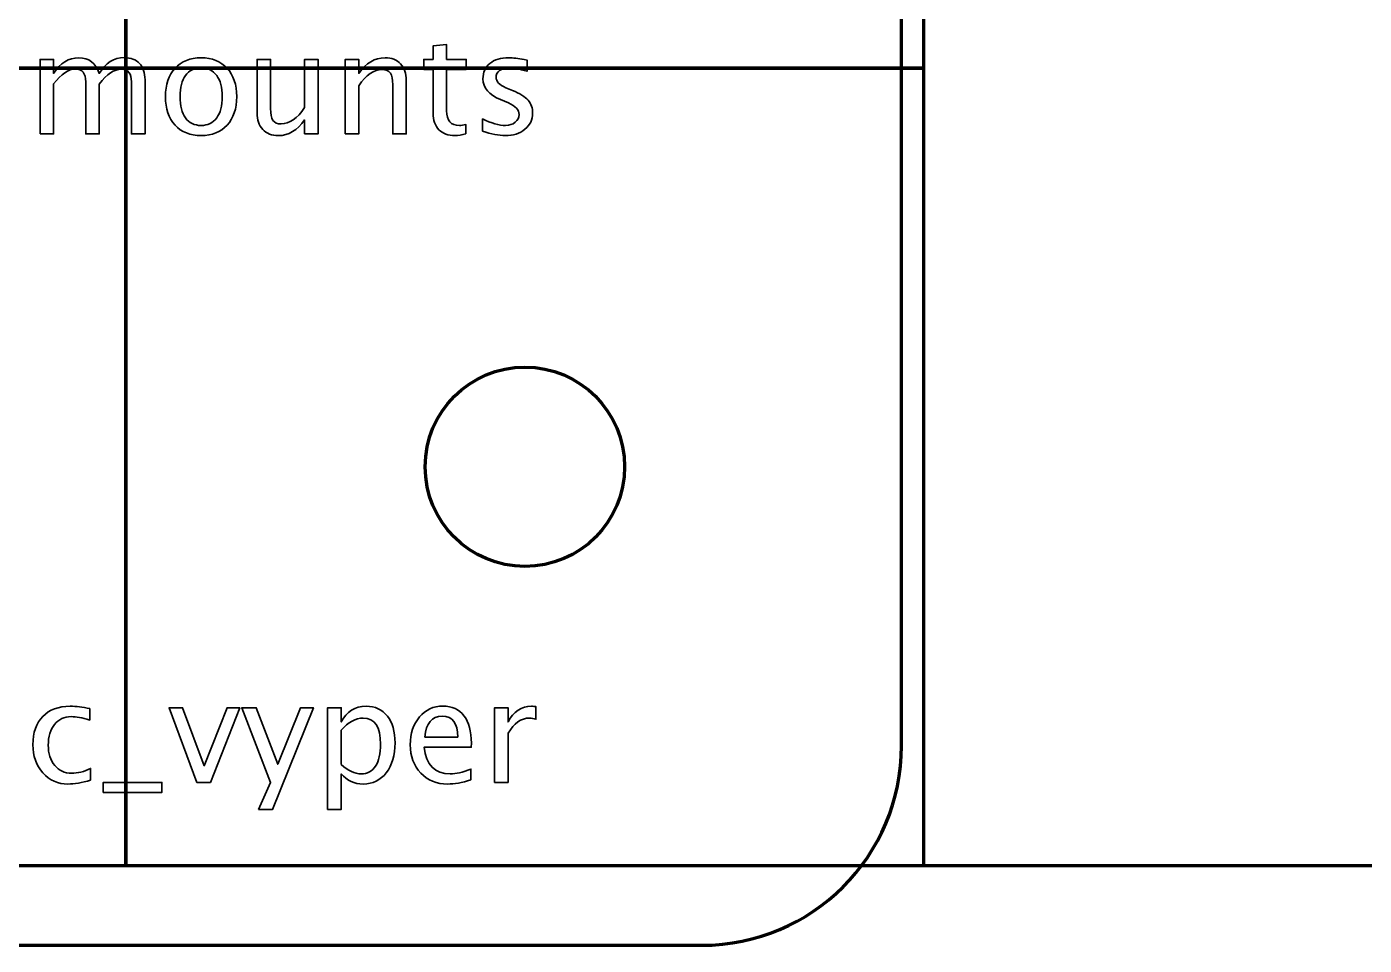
# Model space of a CAD drawing. Header units: centimetres. Extents: x -42 to 42, y -79 to 44.
# Drawn here: x -16.623 to -13.27, y -17.2 to -14.896 of the extents above; entities that cross this region are included whole.
import ezdxf

# ---------------------------------------------------------------- set-up
doc = ezdxf.new("R2010")
doc.units = ezdxf.units.CM
doc.header["$MEASUREMENT"] = 0
doc.layers.add('Layer 1', color=7, linetype='Continuous')

msp = doc.modelspace()

# ---------------------------------------------------------------- linework, layer by layer
at = {"layer": 'Layer 1', "color": 30, "lineweight": 106}
for points in [[(-18.37402, -17.00001), (-14.37402, -17.00001), (-14.37402, -13.00001), (-18.37402, -13.00001), (-18.37402, -17.00001)], [(-18.37402, -15.00001), (-16.37402, -15.00001), (-16.37402, -13.00001), (-18.37402, -13.00001), (-18.37402, -15.00001)], [(-18.37401, -17.00001), (16.62599, -17.00001), (16.62599, -13.00001), (-18.37401, -13.00001), (-18.37401, -17.00001)], [(-16.37402, -15.00001), (-14.37402, -15.00001), (-14.37402, -13.00001), (-16.37402, -13.00001), (-16.37402, -15.00001)], [(-18.37402, -17.00001), (-16.37402, -17.00001), (-16.37402, -15.00001), (-18.37402, -15.00001), (-18.37402, -17.00001)], [(-16.37402, -17.00001), (-14.37402, -17.00001), (-14.37402, -15.00001), (-16.37402, -15.00001), (-16.37402, -17.00001)]]:
    msp.add_lwpolyline(points, close=True, dxfattribs=at)
at = {"layer": 'Layer 1', "color": 5, "lineweight": 106}
for points in [[(-18.37401, -17), (-14.37401, -17), (-14.37401, -13), (-18.37401, -13), (-18.37401, -17)], [(-18.37401, -15), (-16.37401, -15), (-16.37401, -13), (-18.37401, -13), (-18.37401, -15)], [(-18.374, -17), (16.626, -17), (16.626, -13), (-18.374, -13), (-18.374, -17)], [(-16.37401, -15), (-14.37401, -15), (-14.37401, -13), (-16.37401, -13), (-16.37401, -15)], [(-18.37401, -17), (-16.37401, -17), (-16.37401, -15), (-18.37401, -15), (-18.37401, -17)], [(-16.37401, -17), (-14.37401, -17), (-14.37401, -15), (-16.37401, -15), (-16.37401, -17)]]:
    msp.add_lwpolyline(points, close=True, dxfattribs=at)
at = {"layer": 'Layer 1', "color": 30, "lineweight": 106}
msp.add_ellipse((-15.37401, -16), major_axis=(0, 0.25), ratio=1, dxfattribs=at)
at = {"layer": 'Layer 1', "color": 5, "lineweight": 106}
msp.add_ellipse((-15.374, -15.99999), major_axis=(0, 0.25), ratio=1, dxfattribs=at)
at = {"layer": 'Layer 1', "lineweight": 106}
msp.add_ellipse((-15.374, -15.99999), major_axis=(0, 0.25), ratio=1, dxfattribs=at)
msp.add_open_spline([(-24.83, -16.7), (-24.83, -16.7), (-24.83, -13.3), (-24.83, -13.3), (-24.83, -13.3), (-24.83, -13.02386), (-24.60614, -12.8), (-24.33, -12.8), (-24.33, -12.8), (-24.33, -12.8), (-14.93, -12.8), (-14.93, -12.8), (-14.93, -12.8), (-14.65386, -12.8), (-14.43, -13.02386), (-14.43, -13.3), (-14.43, -13.3), (-14.43, -13.3), (-14.43, -16.7), (-14.43, -16.7), (-14.43, -16.7), (-14.43, -16.97614), (-14.65386, -17.2), (-14.93, -17.2), (-14.93, -17.2), (-14.93, -17.2), (-24.33, -17.2), (-24.33, -17.2), (-24.33, -17.2), (-24.60614, -17.2), (-24.83, -16.97614), (-24.83, -16.7)], degree=3, knots=[0, 0, 0, 0, 0.1111111, 0.1111111, 0.1111111, 0.1111111, 0.2222222, 0.2222222, 0.2222222, 0.2222222, 0.3333333, 0.3333333, 0.3333333, 0.3333333, 0.4444444, 0.4444444, 0.4444444, 0.4444444, 0.5555556, 0.5555556, 0.5555556, 0.5555556, 0.6666667, 0.6666667, 0.6666667, 0.6666667, 0.7777778, 0.7777778, 0.7777778, 0.7777778, 1, 1, 1, 1], dxfattribs=at)
at = {"layer": 'Layer 1', "color": 5, "lineweight": 35}
for points, knots in [([(-15.52177, -15.16504), (-15.53224, -15.16792), (-15.54135, -15.16933), (-15.54906, -15.16933), (-15.54906, -15.16933), (-15.56634, -15.16933), (-15.57981, -15.16439), (-15.58945, -15.15452), (-15.58945, -15.15452), (-15.59915, -15.14464), (-15.60397, -15.13094), (-15.60397, -15.11336), (-15.60397, -15.11336), (-15.60397, -15.11336), (-15.60397, -15.00353), (-15.60397, -15.00353), (-15.60397, -15.00353), (-15.60397, -15.00353), (-15.62737, -15.00353), (-15.62737, -15.00353), (-15.62737, -15.00353), (-15.62737, -15.00353), (-15.62737, -14.97813), (-15.62737, -14.97813), (-15.62737, -14.97813), (-15.62737, -14.97813), (-15.60397, -14.97813), (-15.60397, -14.97813), (-15.60397, -14.97813), (-15.60397, -14.97813), (-15.60397, -14.94432), (-15.60397, -14.94432), (-15.60397, -14.94432), (-15.60397, -14.94432), (-15.57011, -14.94108), (-15.57011, -14.94108), (-15.57011, -14.94108), (-15.57011, -14.94108), (-15.57011, -14.97813), (-15.57011, -14.97813), (-15.57011, -14.97813), (-15.57011, -14.97813), (-15.52107, -14.97813), (-15.52107, -14.97813), (-15.52107, -14.97813), (-15.52107, -14.97813), (-15.52107, -15.00353), (-15.52107, -15.00353), (-15.52107, -15.00353), (-15.52107, -15.00353), (-15.57011, -15.00353), (-15.57011, -15.00353), (-15.57011, -15.00353), (-15.57011, -15.00353), (-15.57011, -15.10724), (-15.57011, -15.10724), (-15.57011, -15.10724), (-15.57011, -15.1317), (-15.55946, -15.14393), (-15.53824, -15.14393), (-15.53824, -15.14393), (-15.53371, -15.14393), (-15.52824, -15.14317), (-15.52177, -15.1417), (-15.52177, -15.1417), (-15.52177, -15.1417), (-15.52177, -15.16504), (-15.52177, -15.16504)], [0, 0, 0, 0, 0.0555556, 0.0555556, 0.0555556, 0.0555556, 0.1111111, 0.1111111, 0.1111111, 0.1111111, 0.1666667, 0.1666667, 0.1666667, 0.1666667, 0.2222222, 0.2222222, 0.2222222, 0.2222222, 0.2777778, 0.2777778, 0.2777778, 0.2777778, 0.3333333, 0.3333333, 0.3333333, 0.3333333, 0.3888889, 0.3888889, 0.3888889, 0.3888889, 0.4444444, 0.4444444, 0.4444444, 0.4444444, 0.5, 0.5, 0.5, 0.5, 0.5555556, 0.5555556, 0.5555556, 0.5555556, 0.6111111, 0.6111111, 0.6111111, 0.6111111, 0.6666667, 0.6666667, 0.6666667, 0.6666667, 0.7222222, 0.7222222, 0.7222222, 0.7222222, 0.7777778, 0.7777778, 0.7777778, 0.7777778, 0.8333333, 0.8333333, 0.8333333, 0.8333333, 0.8888889, 0.8888889, 0.8888889, 0.8888889, 1, 1, 1, 1]), ([(-16.5894, -15.1651), (-16.5894, -15.1651), (-16.5894, -14.97813), (-16.5894, -14.97813), (-16.5894, -14.97813), (-16.5894, -14.97813), (-16.55554, -14.97813), (-16.55554, -14.97813), (-16.55554, -14.97813), (-16.55554, -14.97813), (-16.55554, -15.01346), (-16.55554, -15.01346), (-16.55554, -15.01346), (-16.53901, -14.9873), (-16.51785, -14.97425), (-16.49192, -14.97425), (-16.49192, -14.97425), (-16.46693, -14.97425), (-16.44994, -14.9873), (-16.44088, -15.01346), (-16.44088, -15.01346), (-16.42483, -14.98706), (-16.4039, -14.97389), (-16.37821, -14.97389), (-16.37821, -14.97389), (-16.3618, -14.97389), (-16.34904, -14.97871), (-16.33993, -14.98842), (-16.33993, -14.98842), (-16.33082, -14.99812), (-16.32623, -15.0117), (-16.32623, -15.02916), (-16.32623, -15.02916), (-16.32623, -15.02916), (-16.32623, -15.1651), (-16.32623, -15.1651), (-16.32623, -15.1651), (-16.32623, -15.1651), (-16.3601, -15.1651), (-16.3601, -15.1651), (-16.3601, -15.1651), (-16.3601, -15.1651), (-16.3601, -15.03475), (-16.3601, -15.03475), (-16.3601, -15.03475), (-16.3601, -15.01346), (-16.36856, -15.00282), (-16.3855, -15.00282), (-16.3855, -15.00282), (-16.40308, -15.00282), (-16.42154, -15.01523), (-16.44088, -15.0401), (-16.44088, -15.0401), (-16.44088, -15.0401), (-16.44088, -15.1651), (-16.44088, -15.1651), (-16.44088, -15.1651), (-16.44088, -15.1651), (-16.47475, -15.1651), (-16.47475, -15.1651), (-16.47475, -15.1651), (-16.47475, -15.1651), (-16.47475, -15.03463), (-16.47475, -15.03463), (-16.47475, -15.03463), (-16.47475, -15.01317), (-16.48333, -15.00247), (-16.50056, -15.00247), (-16.50056, -15.00247), (-16.51767, -15.00247), (-16.53602, -15.01493), (-16.55554, -15.03992), (-16.55554, -15.03992), (-16.55554, -15.03992), (-16.55554, -15.1651), (-16.55554, -15.1651), (-16.55554, -15.1651), (-16.55554, -15.1651), (-16.5894, -15.1651), (-16.5894, -15.1651)], [0, 0, 0, 0, 0.047619, 0.047619, 0.047619, 0.047619, 0.0952381, 0.0952381, 0.0952381, 0.0952381, 0.1428571, 0.1428571, 0.1428571, 0.1428571, 0.1904762, 0.1904762, 0.1904762, 0.1904762, 0.2380952, 0.2380952, 0.2380952, 0.2380952, 0.2857143, 0.2857143, 0.2857143, 0.2857143, 0.3333333, 0.3333333, 0.3333333, 0.3333333, 0.3809524, 0.3809524, 0.3809524, 0.3809524, 0.4285714, 0.4285714, 0.4285714, 0.4285714, 0.4761905, 0.4761905, 0.4761905, 0.4761905, 0.5238095, 0.5238095, 0.5238095, 0.5238095, 0.5714286, 0.5714286, 0.5714286, 0.5714286, 0.6190476, 0.6190476, 0.6190476, 0.6190476, 0.6666667, 0.6666667, 0.6666667, 0.6666667, 0.7142857, 0.7142857, 0.7142857, 0.7142857, 0.7619048, 0.7619048, 0.7619048, 0.7619048, 0.8095238, 0.8095238, 0.8095238, 0.8095238, 0.8571429, 0.8571429, 0.8571429, 0.8571429, 0.9047619, 0.9047619, 0.9047619, 0.9047619, 1, 1, 1, 1]), ([(-16.18559, -15.16933), (-16.21304, -15.16933), (-16.2348, -15.16057), (-16.25079, -15.14305), (-16.25079, -15.14305), (-16.26684, -15.12553), (-16.27484, -15.10172), (-16.27484, -15.07167), (-16.27484, -15.07167), (-16.27484, -15.04169), (-16.26684, -15.01793), (-16.25079, -15.00047), (-16.25079, -15.00047), (-16.2348, -14.98301), (-16.21304, -14.97425), (-16.18559, -14.97425), (-16.18559, -14.97425), (-16.15813, -14.97425), (-16.13637, -14.98301), (-16.12038, -15.00047), (-16.12038, -15.00047), (-16.10433, -15.01793), (-16.09633, -15.04169), (-16.09633, -15.07167), (-16.09633, -15.07167), (-16.09633, -15.10172), (-16.10433, -15.12553), (-16.12038, -15.14305), (-16.12038, -15.14305), (-16.13637, -15.16057), (-16.15813, -15.16933), (-16.18559, -15.16933)], [0, 0, 0, 0, 0.1111111, 0.1111111, 0.1111111, 0.1111111, 0.2222222, 0.2222222, 0.2222222, 0.2222222, 0.3333333, 0.3333333, 0.3333333, 0.3333333, 0.4444444, 0.4444444, 0.4444444, 0.4444444, 0.5555556, 0.5555556, 0.5555556, 0.5555556, 0.6666667, 0.6666667, 0.6666667, 0.6666667, 0.7777778, 0.7777778, 0.7777778, 0.7777778, 1, 1, 1, 1]), ([(-15.92618, -15.1651), (-15.92618, -15.1651), (-15.92618, -15.12994), (-15.92618, -15.12994), (-15.92618, -15.12994), (-15.94423, -15.15622), (-15.96616, -15.16933), (-15.99191, -15.16933), (-15.99191, -15.16933), (-16.00826, -15.16933), (-16.02125, -15.16422), (-16.0309, -15.15393), (-16.0309, -15.15393), (-16.0406, -15.14364), (-16.04542, -15.12982), (-16.04542, -15.11236), (-16.04542, -15.11236), (-16.04542, -15.11236), (-16.04542, -14.97813), (-16.04542, -14.97813), (-16.04542, -14.97813), (-16.04542, -14.97813), (-16.01155, -14.97813), (-16.01155, -14.97813), (-16.01155, -14.97813), (-16.01155, -14.97813), (-16.01155, -15.10131), (-16.01155, -15.10131), (-16.01155, -15.10131), (-16.01155, -15.11536), (-16.0095, -15.12529), (-16.00544, -15.13117), (-16.00544, -15.13117), (-16.00132, -15.13711), (-15.9945, -15.14005), (-15.98492, -15.14005), (-15.98492, -15.14005), (-15.96422, -15.14005), (-15.94458, -15.12647), (-15.92618, -15.09925), (-15.92618, -15.09925), (-15.92618, -15.09925), (-15.92618, -14.97813), (-15.92618, -14.97813), (-15.92618, -14.97813), (-15.92618, -14.97813), (-15.89231, -14.97813), (-15.89231, -14.97813), (-15.89231, -14.97813), (-15.89231, -14.97813), (-15.89231, -15.1651), (-15.89231, -15.1651), (-15.89231, -15.1651), (-15.89231, -15.1651), (-15.92618, -15.1651), (-15.92618, -15.1651)], [0, 0, 0, 0, 0.0666667, 0.0666667, 0.0666667, 0.0666667, 0.1333333, 0.1333333, 0.1333333, 0.1333333, 0.2, 0.2, 0.2, 0.2, 0.2666667, 0.2666667, 0.2666667, 0.2666667, 0.3333333, 0.3333333, 0.3333333, 0.3333333, 0.4, 0.4, 0.4, 0.4, 0.4666667, 0.4666667, 0.4666667, 0.4666667, 0.5333333, 0.5333333, 0.5333333, 0.5333333, 0.6, 0.6, 0.6, 0.6, 0.6666667, 0.6666667, 0.6666667, 0.6666667, 0.7333333, 0.7333333, 0.7333333, 0.7333333, 0.8, 0.8, 0.8, 0.8, 0.8666667, 0.8666667, 0.8666667, 0.8666667, 1, 1, 1, 1]), ([(-15.82434, -15.1651), (-15.82434, -15.1651), (-15.82434, -14.97813), (-15.82434, -14.97813), (-15.82434, -14.97813), (-15.82434, -14.97813), (-15.79048, -14.97813), (-15.79048, -14.97813), (-15.79048, -14.97813), (-15.79048, -14.97813), (-15.79048, -15.01346), (-15.79048, -15.01346), (-15.79048, -15.01346), (-15.77254, -14.9873), (-15.75055, -14.97425), (-15.72457, -14.97425), (-15.72457, -14.97425), (-15.70822, -14.97425), (-15.69523, -14.97936), (-15.68564, -14.98965), (-15.68564, -14.98965), (-15.67606, -14.99988), (-15.67124, -15.0137), (-15.67124, -15.03098), (-15.67124, -15.03098), (-15.67124, -15.03098), (-15.67124, -15.1651), (-15.67124, -15.1651), (-15.67124, -15.1651), (-15.67124, -15.1651), (-15.7051, -15.1651), (-15.7051, -15.1651), (-15.7051, -15.1651), (-15.7051, -15.1651), (-15.7051, -15.04204), (-15.7051, -15.04204), (-15.7051, -15.04204), (-15.7051, -15.02816), (-15.70716, -15.01828), (-15.71122, -15.01241), (-15.71122, -15.01241), (-15.71533, -15.00647), (-15.7221, -15.00353), (-15.73156, -15.00353), (-15.73156, -15.00353), (-15.75238, -15.00353), (-15.77201, -15.01711), (-15.79048, -15.04427), (-15.79048, -15.04427), (-15.79048, -15.04427), (-15.79048, -15.1651), (-15.79048, -15.1651), (-15.79048, -15.1651), (-15.79048, -15.1651), (-15.82434, -15.1651), (-15.82434, -15.1651)], [0, 0, 0, 0, 0.0666667, 0.0666667, 0.0666667, 0.0666667, 0.1333333, 0.1333333, 0.1333333, 0.1333333, 0.2, 0.2, 0.2, 0.2, 0.2666667, 0.2666667, 0.2666667, 0.2666667, 0.3333333, 0.3333333, 0.3333333, 0.3333333, 0.4, 0.4, 0.4, 0.4, 0.4666667, 0.4666667, 0.4666667, 0.4666667, 0.5333333, 0.5333333, 0.5333333, 0.5333333, 0.6, 0.6, 0.6, 0.6, 0.6666667, 0.6666667, 0.6666667, 0.6666667, 0.7333333, 0.7333333, 0.7333333, 0.7333333, 0.8, 0.8, 0.8, 0.8, 0.8666667, 0.8666667, 0.8666667, 0.8666667, 1, 1, 1, 1]), ([(-15.48015, -15.1584), (-15.48015, -15.1584), (-15.48015, -15.12735), (-15.48015, -15.12735), (-15.48015, -15.12735), (-15.45798, -15.13841), (-15.43875, -15.14393), (-15.42235, -15.14393), (-15.42235, -15.14393), (-15.41259, -15.14393), (-15.40447, -15.14129), (-15.39807, -15.136), (-15.39807, -15.136), (-15.39166, -15.13076), (-15.38842, -15.12418), (-15.38842, -15.11624), (-15.38842, -15.11624), (-15.38842, -15.10466), (-15.39742, -15.09507), (-15.41541, -15.08749), (-15.41541, -15.08749), (-15.41541, -15.08749), (-15.43523, -15.07908), (-15.43523, -15.07908), (-15.43523, -15.07908), (-15.46445, -15.06697), (-15.47909, -15.04945), (-15.47909, -15.02669), (-15.47909, -15.02669), (-15.47909, -15.01041), (-15.47333, -14.99759), (-15.4618, -14.98824), (-15.4618, -14.98824), (-15.45028, -14.97889), (-15.43446, -14.97425), (-15.41441, -14.97425), (-15.41441, -14.97425), (-15.404, -14.97425), (-15.39107, -14.97566), (-15.37572, -14.97854), (-15.37572, -14.97854), (-15.37572, -14.97854), (-15.36867, -14.97989), (-15.36867, -14.97989), (-15.36867, -14.97989), (-15.36867, -14.97989), (-15.36867, -15.00811), (-15.36867, -15.00811), (-15.36867, -15.00811), (-15.38754, -15.00247), (-15.40259, -14.99965), (-15.41382, -14.99965), (-15.41382, -14.99965), (-15.4237, -14.99965), (-15.43152, -15.00182), (-15.43746, -15.00611), (-15.43746, -15.00611), (-15.44334, -15.01041), (-15.44628, -15.01617), (-15.44628, -15.0234), (-15.44628, -15.0234), (-15.44628, -15.03357), (-15.43805, -15.04221), (-15.42153, -15.04921), (-15.42153, -15.04921), (-15.42153, -15.04921), (-15.40524, -15.05609), (-15.40524, -15.05609), (-15.40524, -15.05609), (-15.38678, -15.06385), (-15.37372, -15.07208), (-15.36608, -15.08073), (-15.36608, -15.08073), (-15.35838, -15.08937), (-15.35456, -15.10019), (-15.35456, -15.11312), (-15.35456, -15.11312), (-15.35456, -15.12953), (-15.36102, -15.14299), (-15.37402, -15.15352), (-15.37402, -15.15352), (-15.38695, -15.16404), (-15.40353, -15.16933), (-15.4237, -15.16933), (-15.4237, -15.16933), (-15.43922, -15.16933), (-15.45798, -15.16569), (-15.48015, -15.1584)], [0, 0, 0, 0, 0.0434783, 0.0434783, 0.0434783, 0.0434783, 0.0869565, 0.0869565, 0.0869565, 0.0869565, 0.1304348, 0.1304348, 0.1304348, 0.1304348, 0.173913, 0.173913, 0.173913, 0.173913, 0.2173913, 0.2173913, 0.2173913, 0.2173913, 0.2608696, 0.2608696, 0.2608696, 0.2608696, 0.3043478, 0.3043478, 0.3043478, 0.3043478, 0.3478261, 0.3478261, 0.3478261, 0.3478261, 0.3913043, 0.3913043, 0.3913043, 0.3913043, 0.4347826, 0.4347826, 0.4347826, 0.4347826, 0.4782609, 0.4782609, 0.4782609, 0.4782609, 0.5217391, 0.5217391, 0.5217391, 0.5217391, 0.5652174, 0.5652174, 0.5652174, 0.5652174, 0.6086957, 0.6086957, 0.6086957, 0.6086957, 0.6521739, 0.6521739, 0.6521739, 0.6521739, 0.6956522, 0.6956522, 0.6956522, 0.6956522, 0.7391304, 0.7391304, 0.7391304, 0.7391304, 0.7826087, 0.7826087, 0.7826087, 0.7826087, 0.826087, 0.826087, 0.826087, 0.826087, 0.8695652, 0.8695652, 0.8695652, 0.8695652, 0.9130435, 0.9130435, 0.9130435, 0.9130435, 1, 1, 1, 1]), ([(-16.18565, -15.14393), (-16.16889, -15.14393), (-16.15584, -15.13764), (-16.14655, -15.125), (-16.14655, -15.125), (-16.13731, -15.11242), (-16.13267, -15.0946), (-16.13267, -15.07167), (-16.13267, -15.07167), (-16.13267, -15.0488), (-16.13731, -15.03104), (-16.14655, -15.01846), (-16.14655, -15.01846), (-16.15584, -15.00594), (-16.16889, -14.99965), (-16.18565, -14.99965), (-16.18565, -14.99965), (-16.20246, -14.99965), (-16.21551, -15.00594), (-16.22469, -15.01846), (-16.22469, -15.01846), (-16.23392, -15.03104), (-16.2385, -15.0488), (-16.2385, -15.07167), (-16.2385, -15.07167), (-16.2385, -15.0946), (-16.23392, -15.11242), (-16.22469, -15.125), (-16.22469, -15.125), (-16.21551, -15.13764), (-16.20246, -15.14393), (-16.18565, -15.14393)], [0, 0, 0, 0, 0.1111111, 0.1111111, 0.1111111, 0.1111111, 0.2222222, 0.2222222, 0.2222222, 0.2222222, 0.3333333, 0.3333333, 0.3333333, 0.3333333, 0.4444444, 0.4444444, 0.4444444, 0.4444444, 0.5555556, 0.5555556, 0.5555556, 0.5555556, 0.6666667, 0.6666667, 0.6666667, 0.6666667, 0.7777778, 0.7777778, 0.7777778, 0.7777778, 1, 1, 1, 1]), ([(-16.46253, -16.78576), (-16.48446, -16.79234), (-16.50339, -16.79563), (-16.51933, -16.79563), (-16.51933, -16.79563), (-16.54461, -16.79563), (-16.56554, -16.78628), (-16.58218, -16.76765), (-16.58218, -16.76765), (-16.59882, -16.74895), (-16.60717, -16.72537), (-16.60717, -16.69697), (-16.60717, -16.69697), (-16.60717, -16.66663), (-16.59894, -16.64294), (-16.58248, -16.626), (-16.58248, -16.626), (-16.56601, -16.60901), (-16.54302, -16.60055), (-16.51351, -16.60055), (-16.51351, -16.60055), (-16.49898, -16.60055), (-16.48264, -16.60255), (-16.46465, -16.60654), (-16.46465, -16.60654), (-16.46465, -16.60654), (-16.46465, -16.63512), (-16.46465, -16.63512), (-16.46465, -16.63512), (-16.48376, -16.62947), (-16.49934, -16.62665), (-16.51133, -16.62665), (-16.51133, -16.62665), (-16.52874, -16.62665), (-16.54267, -16.63318), (-16.55308, -16.64617), (-16.55308, -16.64617), (-16.56348, -16.65917), (-16.56872, -16.67651), (-16.56872, -16.69815), (-16.56872, -16.69815), (-16.56872, -16.71914), (-16.56331, -16.73607), (-16.55255, -16.74907), (-16.55255, -16.74907), (-16.54179, -16.762), (-16.52774, -16.76847), (-16.51027, -16.76847), (-16.51027, -16.76847), (-16.49481, -16.76847), (-16.47893, -16.76447), (-16.46253, -16.75647), (-16.46253, -16.75647), (-16.46253, -16.75647), (-16.46253, -16.78576), (-16.46253, -16.78576)], [0, 0, 0, 0, 0.0666667, 0.0666667, 0.0666667, 0.0666667, 0.1333333, 0.1333333, 0.1333333, 0.1333333, 0.2, 0.2, 0.2, 0.2, 0.2666667, 0.2666667, 0.2666667, 0.2666667, 0.3333333, 0.3333333, 0.3333333, 0.3333333, 0.4, 0.4, 0.4, 0.4, 0.4666667, 0.4666667, 0.4666667, 0.4666667, 0.5333333, 0.5333333, 0.5333333, 0.5333333, 0.6, 0.6, 0.6, 0.6, 0.6666667, 0.6666667, 0.6666667, 0.6666667, 0.7333333, 0.7333333, 0.7333333, 0.7333333, 0.8, 0.8, 0.8, 0.8, 0.8666667, 0.8666667, 0.8666667, 0.8666667, 1, 1, 1, 1]), ([(-16.19636, -16.7914), (-16.19636, -16.7914), (-16.26597, -16.60443), (-16.26597, -16.60443), (-16.26597, -16.60443), (-16.26597, -16.60443), (-16.23211, -16.60443), (-16.23211, -16.60443), (-16.23211, -16.60443), (-16.23211, -16.60443), (-16.17784, -16.74971), (-16.17784, -16.74971), (-16.17784, -16.74971), (-16.17784, -16.74971), (-16.12039, -16.60443), (-16.12039, -16.60443), (-16.12039, -16.60443), (-16.12039, -16.60443), (-16.08853, -16.60443), (-16.08853, -16.60443), (-16.08853, -16.60443), (-16.08853, -16.60443), (-16.16243, -16.7914), (-16.16243, -16.7914), (-16.16243, -16.7914), (-16.16243, -16.7914), (-16.19636, -16.7914), (-16.19636, -16.7914)], [0, 0, 0, 0, 0.125, 0.125, 0.125, 0.125, 0.25, 0.25, 0.25, 0.25, 0.375, 0.375, 0.375, 0.375, 0.5, 0.5, 0.5, 0.5, 0.625, 0.625, 0.625, 0.625, 0.75, 0.75, 0.75, 0.75, 1, 1, 1, 1]), ([(-16.04167, -16.85949), (-16.04167, -16.85949), (-16.01133, -16.79164), (-16.01133, -16.79164), (-16.01133, -16.79164), (-16.01133, -16.79164), (-16.08377, -16.60443), (-16.08377, -16.60443), (-16.08377, -16.60443), (-16.08377, -16.60443), (-16.04743, -16.60443), (-16.04743, -16.60443), (-16.04743, -16.60443), (-16.04743, -16.60443), (-15.99357, -16.74601), (-15.99357, -16.74601), (-15.99357, -16.74601), (-15.99357, -16.74601), (-15.93613, -16.60443), (-15.93613, -16.60443), (-15.93613, -16.60443), (-15.93613, -16.60443), (-15.9042, -16.60443), (-15.9042, -16.60443), (-15.9042, -16.60443), (-15.9042, -16.60443), (-16.00639, -16.85949), (-16.00639, -16.85949), (-16.00639, -16.85949), (-16.00639, -16.85949), (-16.04167, -16.85949), (-16.04167, -16.85949)], [0, 0, 0, 0, 0.1111111, 0.1111111, 0.1111111, 0.1111111, 0.2222222, 0.2222222, 0.2222222, 0.2222222, 0.3333333, 0.3333333, 0.3333333, 0.3333333, 0.4444444, 0.4444444, 0.4444444, 0.4444444, 0.5555556, 0.5555556, 0.5555556, 0.5555556, 0.6666667, 0.6666667, 0.6666667, 0.6666667, 0.7777778, 0.7777778, 0.7777778, 0.7777778, 1, 1, 1, 1]), ([(-15.86839, -16.85949), (-15.86839, -16.85949), (-15.86839, -16.60443), (-15.86839, -16.60443), (-15.86839, -16.60443), (-15.86839, -16.60443), (-15.83453, -16.60443), (-15.83453, -16.60443), (-15.83453, -16.60443), (-15.83453, -16.60443), (-15.83453, -16.63976), (-15.83453, -16.63976), (-15.83453, -16.63976), (-15.82065, -16.6136), (-15.79978, -16.60055), (-15.77197, -16.60055), (-15.77197, -16.60055), (-15.74945, -16.60055), (-15.73175, -16.60872), (-15.71881, -16.62512), (-15.71881, -16.62512), (-15.70588, -16.64153), (-15.69941, -16.66393), (-15.69941, -16.69233), (-15.69941, -16.69233), (-15.69941, -16.72325), (-15.70676, -16.74824), (-15.7214, -16.76718), (-15.7214, -16.76718), (-15.73604, -16.78617), (-15.75533, -16.79563), (-15.7792, -16.79563), (-15.7792, -16.79563), (-15.80136, -16.79563), (-15.81983, -16.78717), (-15.83453, -16.77017), (-15.83453, -16.77017), (-15.83453, -16.77017), (-15.83453, -16.85949), (-15.83453, -16.85949), (-15.83453, -16.85949), (-15.83453, -16.85949), (-15.86839, -16.85949), (-15.86839, -16.85949)], [0, 0, 0, 0, 0.0833333, 0.0833333, 0.0833333, 0.0833333, 0.1666667, 0.1666667, 0.1666667, 0.1666667, 0.25, 0.25, 0.25, 0.25, 0.3333333, 0.3333333, 0.3333333, 0.3333333, 0.4166667, 0.4166667, 0.4166667, 0.4166667, 0.5, 0.5, 0.5, 0.5, 0.5833333, 0.5833333, 0.5833333, 0.5833333, 0.6666667, 0.6666667, 0.6666667, 0.6666667, 0.75, 0.75, 0.75, 0.75, 0.8333333, 0.8333333, 0.8333333, 0.8333333, 1, 1, 1, 1]), ([(-15.50914, -16.7854), (-15.5319, -16.79222), (-15.55136, -16.79563), (-15.56759, -16.79563), (-15.56759, -16.79563), (-15.59528, -16.79563), (-15.6178, -16.78646), (-15.63514, -16.76818), (-15.63514, -16.76818), (-15.65249, -16.74989), (-15.66119, -16.72619), (-15.66119, -16.69703), (-15.66119, -16.69703), (-15.66119, -16.66875), (-15.65355, -16.64553), (-15.6382, -16.62736), (-15.6382, -16.62736), (-15.62285, -16.60925), (-15.60322, -16.60019), (-15.57929, -16.60019), (-15.57929, -16.60019), (-15.55665, -16.60019), (-15.53913, -16.60825), (-15.52678, -16.62436), (-15.52678, -16.62436), (-15.51443, -16.64047), (-15.50826, -16.66328), (-15.50826, -16.69286), (-15.50826, -16.69286), (-15.50826, -16.69286), (-15.50844, -16.7032), (-15.50844, -16.7032), (-15.50844, -16.7032), (-15.50844, -16.7032), (-15.62662, -16.7032), (-15.62662, -16.7032), (-15.62662, -16.7032), (-15.62168, -16.74789), (-15.59986, -16.77023), (-15.56124, -16.77023), (-15.56124, -16.77023), (-15.54707, -16.77023), (-15.52972, -16.76624), (-15.50914, -16.75824), (-15.50914, -16.75824), (-15.50914, -16.75824), (-15.50914, -16.7854), (-15.50914, -16.7854)], [0, 0, 0, 0, 0.0769231, 0.0769231, 0.0769231, 0.0769231, 0.1538462, 0.1538462, 0.1538462, 0.1538462, 0.2307692, 0.2307692, 0.2307692, 0.2307692, 0.3076923, 0.3076923, 0.3076923, 0.3076923, 0.3846154, 0.3846154, 0.3846154, 0.3846154, 0.4615385, 0.4615385, 0.4615385, 0.4615385, 0.5384615, 0.5384615, 0.5384615, 0.5384615, 0.6153846, 0.6153846, 0.6153846, 0.6153846, 0.6923077, 0.6923077, 0.6923077, 0.6923077, 0.7692308, 0.7692308, 0.7692308, 0.7692308, 0.8461538, 0.8461538, 0.8461538, 0.8461538, 1, 1, 1, 1]), ([(-15.62485, -16.6778), (-15.62485, -16.6778), (-15.5423, -16.6778), (-15.5423, -16.6778), (-15.5423, -16.6778), (-15.5423, -16.643), (-15.5553, -16.62559), (-15.58123, -16.62559), (-15.58123, -16.62559), (-15.60733, -16.62559), (-15.62185, -16.643), (-15.62485, -16.6778)], [0, 0, 0, 0, 0.25, 0.25, 0.25, 0.25, 0.5, 0.5, 0.5, 0.5, 1, 1, 1, 1]), ([(-15.44981, -16.7914), (-15.44981, -16.7914), (-15.44981, -16.60443), (-15.44981, -16.60443), (-15.44981, -16.60443), (-15.44981, -16.60443), (-15.41595, -16.60443), (-15.41595, -16.60443), (-15.41595, -16.60443), (-15.41595, -16.60443), (-15.41595, -16.63976), (-15.41595, -16.63976), (-15.41595, -16.63976), (-15.40248, -16.6136), (-15.38296, -16.60055), (-15.35733, -16.60055), (-15.35733, -16.60055), (-15.35386, -16.60055), (-15.35021, -16.60084), (-15.34645, -16.60143), (-15.34645, -16.60143), (-15.34645, -16.60143), (-15.34645, -16.63312), (-15.34645, -16.63312), (-15.34645, -16.63312), (-15.35233, -16.63118), (-15.3575, -16.63018), (-15.36197, -16.63018), (-15.36197, -16.63018), (-15.38349, -16.63018), (-15.40148, -16.64288), (-15.41595, -16.66834), (-15.41595, -16.66834), (-15.41595, -16.66834), (-15.41595, -16.7914), (-15.41595, -16.7914), (-15.41595, -16.7914), (-15.41595, -16.7914), (-15.44981, -16.7914), (-15.44981, -16.7914)], [0, 0, 0, 0, 0.0909091, 0.0909091, 0.0909091, 0.0909091, 0.1818182, 0.1818182, 0.1818182, 0.1818182, 0.2727273, 0.2727273, 0.2727273, 0.2727273, 0.3636364, 0.3636364, 0.3636364, 0.3636364, 0.4545455, 0.4545455, 0.4545455, 0.4545455, 0.5454545, 0.5454545, 0.5454545, 0.5454545, 0.6363636, 0.6363636, 0.6363636, 0.6363636, 0.7272727, 0.7272727, 0.7272727, 0.7272727, 0.8181818, 0.8181818, 0.8181818, 0.8181818, 1, 1, 1, 1]), ([(-15.83453, -16.74683), (-15.81706, -16.76241), (-15.80042, -16.77023), (-15.78461, -16.77023), (-15.78461, -16.77023), (-15.76903, -16.77023), (-15.75697, -16.76371), (-15.74851, -16.75071), (-15.74851, -16.75071), (-15.73998, -16.73772), (-15.73575, -16.71943), (-15.73575, -16.6958), (-15.73575, -16.6958), (-15.73575, -16.65205), (-15.75021, -16.63018), (-15.77914, -16.63018), (-15.77914, -16.63018), (-15.79807, -16.63018), (-15.81653, -16.64041), (-15.83453, -16.66093), (-15.83453, -16.66093), (-15.83453, -16.66093), (-15.83453, -16.74683), (-15.83453, -16.74683)], [0, 0, 0, 0, 0.1428571, 0.1428571, 0.1428571, 0.1428571, 0.2857143, 0.2857143, 0.2857143, 0.2857143, 0.4285714, 0.4285714, 0.4285714, 0.4285714, 0.5714286, 0.5714286, 0.5714286, 0.5714286, 0.7142857, 0.7142857, 0.7142857, 0.7142857, 1, 1, 1, 1]), ([(-16.43072, -16.8168), (-16.43072, -16.8168), (-16.43072, -16.7914), (-16.43072, -16.7914), (-16.43072, -16.7914), (-16.43072, -16.7914), (-16.28397, -16.7914), (-16.28397, -16.7914), (-16.28397, -16.7914), (-16.28397, -16.7914), (-16.28397, -16.8168), (-16.28397, -16.8168), (-16.28397, -16.8168), (-16.28397, -16.8168), (-16.43072, -16.8168), (-16.43072, -16.8168)], [0, 0, 0, 0, 0.2, 0.2, 0.2, 0.2, 0.4, 0.4, 0.4, 0.4, 0.6, 0.6, 0.6, 0.6, 1, 1, 1, 1])]:
    msp.add_open_spline(points, degree=3, knots=knots, dxfattribs=at)

doc.saveas('drawing.dxf')
